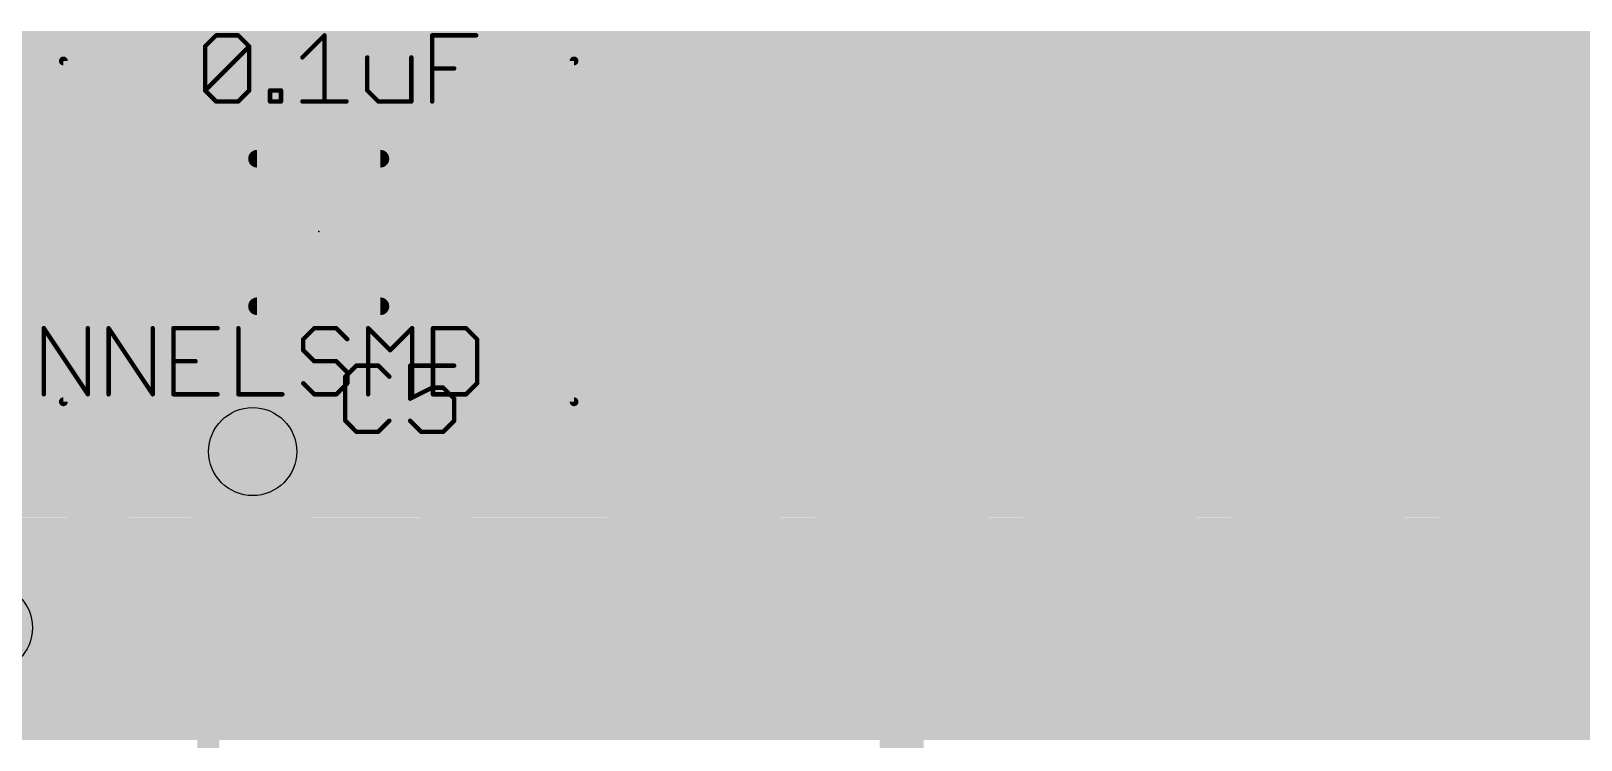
# Model space of a CAD drawing. Extents: x -29 to 78, y -15 to 28.
# Drawn here: x 17.01 to 25.95, y 18.4 to 22.49 of the extents above; entities that cross this region are included whole.
import ezdxf

# ---------------------------------------------------------------- set-up
doc = ezdxf.new("R2010")
doc.units = 0
for name, color, linetype in [('1', 12, 'CONTINUOUS'), ('16', 132, 'CONTINUOUS'), ('18', 110, 'CONTINUOUS'), ('201', 110, 'CONTINUOUS'), ('21', 41, 'CONTINUOUS'), ('23', 53, 'CONTINUOUS'), ('25', 253, 'CONTINUOUS'), ('27', 253, 'CONTINUOUS'), ('29', 253, 'CONTINUOUS'), ('31', 253, 'CONTINUOUS'), ('35', 253, 'CONTINUOUS'), ('39', 12, 'CONTINUOUS'), ('44', 253, 'CONTINUOUS'), ('51', 53, 'CONTINUOUS')]:
    doc.layers.add(name, color=color, linetype=linetype)

# ---------------------------------------------------------------- blocks, each defined once
blk = doc.blocks.new('RECT')
blk.add_solid([(-0.5, -0.5), (0.5, -0.5), (-0.5, 0.5), (0.5, 0.5)])
blk = doc.blocks.new('ROUNDV')
at = {"const_width": 0.5}
blk.add_lwpolyline([(0, -0.25, 1), (0, 0.25, 1), (0, -0.25)], format="xyb", dxfattribs=at)

msp = doc.modelspace()

# ---------------------------------------------------------------- linework, layer by layer
at = {"layer": '1', "const_width": 0.254}
for points in [[(19.773, 21.59), (19.519, 21.336)], [(21.59, 21.59), (19.773, 21.59)], [(22.032, 21.148), (21.59, 21.59)], [(19.519, 21.336), (19.431, 21.248)], [(19.519, 21.336), (19.519, 20.789)], [(19.431, 21.248), (19.431, 19.685)], [(22.032, 20.189), (22.032, 21.148)], [(22.032, 16.068), (22.032, 20.189)], [(17.018, 20.066), (16.383, 20.066)], [(18.034, 19.05), (17.018, 20.066)], [(19.431, 19.685), (18.796, 19.05)], [(18.796, 19.05), (18.034, 19.05)]]:
    msp.add_lwpolyline(points, dxfattribs=at)
at = {"layer": '1', "const_width": 0.127}
for points in [[(19.773, 21.6535, 1), (19.773, 21.5265)], [(19.8179, 21.5451, 1), (19.7281, 21.6349)], [(21.6349, 21.6349, 1), (21.5451, 21.5451)], [(21.59, 21.5265, 1), (21.59, 21.6535)], [(19.5825, 21.336, 1), (19.4555, 21.336)], [(19.5639, 21.2911, 1), (19.4741, 21.3809)], [(19.4945, 21.248, 1), (19.3675, 21.248)], [(19.4741, 21.3809, 1), (19.5639, 21.2911)], [(19.3861, 21.2929, 1), (19.4759, 21.2031)], [(22.0955, 21.148, 1), (21.9685, 21.148)], [(21.9871, 21.1031, 1), (22.0769, 21.1929)], [(19.4555, 20.789, 1), (19.5825, 20.789)], [(22.0955, 20.189, 1), (21.9685, 20.189)], [(21.9685, 20.189, 1), (22.0955, 20.189)], [(17.0629, 20.1109, 1), (16.9731, 20.0211)], [(17.018, 20.0025, 1), (17.018, 20.1295)], [(19.4759, 19.6401, 1), (19.3861, 19.7299)], [(19.3675, 19.685, 1), (19.4945, 19.685)], [(18.034, 19.1135, 1), (18.034, 18.9865)], [(17.9891, 19.0051, 1), (18.0789, 19.0949)], [(18.7511, 19.0949, 1), (18.8409, 19.0051)], [(18.796, 18.9865, 1), (18.796, 19.1135)]]:
    msp.add_lwpolyline(points, format="xyb", dxfattribs=at)
at = {"layer": '16', "const_width": 0.254}
for points in [[(20.447, 21.209), (15.875, 21.209)], [(22.606, 19.05), (20.447, 21.209)], [(29.21, 19.05), (22.606, 19.05)]]:
    msp.add_lwpolyline(points, dxfattribs=at)
at = {"layer": '16', "const_width": 0.127}
for points in [[(20.4919, 21.2539, 1), (20.4021, 21.1641)], [(20.447, 21.1455, 1), (20.447, 21.2725)], [(22.606, 19.1135, 1), (22.606, 18.9865)], [(22.5611, 19.0051, 1), (22.6509, 19.0949)]]:
    msp.add_lwpolyline(points, format="xyb", dxfattribs=at)
at = {"layer": '21'}
for points, const_width in [([(18.669, 21.3055), (18.669, 21.3665)], 0.5588), ([(18.032, 20.189), (18.032, 19.189)], 0.2032), ([(18.032, 20.189), (19.032, 20.189)], 0.2032)]:
    msp.add_lwpolyline(points, dxfattribs=dict(at, const_width=const_width))
for points, const_width in [([(18.8087, 21.3665, 1), (18.5293, 21.3665)], 0.2794), ([(18.5293, 21.3055, 1), (18.8087, 21.3055)], 0.2794), ([(18.0828, 20.189, 1), (17.9812, 20.189)], 0.1016), ([(18.032, 20.2398, 1), (18.032, 20.1382)], 0.1016), ([(19.032, 20.1382, 1), (19.032, 20.2398)], 0.1016), ([(17.9812, 19.189, 1), (18.0828, 19.189)], 0.1016)]:
    msp.add_lwpolyline(points, format="xyb", dxfattribs=dict(at, const_width=const_width))
at = {"layer": '23'}
msp.add_point((18.669, 21.336), dxfattribs=at)
at = {"layer": '25', "const_width": 0.0254}
for points in [[(18.8858, 20.5616), (18.8223, 20.4981)], [(19.0129, 20.5616), (18.8858, 20.5616)], [(19.0765, 20.4981), (19.0129, 20.5616)], [(19.4507, 20.5616), (19.1965, 20.5616)], [(19.1965, 20.5616), (19.1965, 20.371)], [(18.8223, 20.4981), (18.8223, 20.2439)], [(19.1965, 20.371), (19.3236, 20.4345)], [(19.3236, 20.4345), (19.3872, 20.4345)], [(19.3872, 20.4345), (19.4507, 20.371)], [(19.4507, 20.371), (19.4507, 20.2439)], [(18.8223, 20.2439), (18.8858, 20.1803)], [(19.0129, 20.1803), (19.0765, 20.2439)], [(19.26, 20.1803), (19.1965, 20.2439)], [(19.4507, 20.2439), (19.3872, 20.1803)], [(18.8858, 20.1803), (19.0129, 20.1803)], [(19.3872, 20.1803), (19.26, 20.1803)]]:
    msp.add_lwpolyline(points, dxfattribs=at)
at = {"layer": '25', "const_width": 0.0127}
for points in [[(18.8858, 20.568, 1), (18.8858, 20.5553)], [(18.8903, 20.5571, 1), (18.8813, 20.5661)], [(19.0174, 20.5661, 1), (19.0085, 20.5571)], [(19.0129, 20.5553, 1), (19.0129, 20.568)], [(19.2028, 20.5616, 1), (19.1901, 20.5616)], [(19.1965, 20.568, 1), (19.1965, 20.5553)], [(19.4507, 20.5553, 1), (19.4507, 20.568)], [(18.8286, 20.4981, 1), (18.8159, 20.4981)], [(18.8178, 20.5026, 1), (18.8268, 20.4936)], [(19.072, 20.4936, 1), (19.081, 20.5026)], [(19.3236, 20.4409, 1), (19.3236, 20.4282)], [(19.3264, 20.4288, 1), (19.3208, 20.4402)], [(19.3916, 20.439, 1), (19.3827, 20.43)], [(19.3872, 20.4282, 1), (19.3872, 20.4409)], [(19.1901, 20.371, 1), (19.2028, 20.371)], [(19.1937, 20.3766, 1), (19.1993, 20.3653)], [(19.4571, 20.371, 1), (19.4444, 20.371)], [(19.4462, 20.3665, 1), (19.4552, 20.3755)], [(18.8159, 20.2439, 1), (18.8286, 20.2439)], [(18.8268, 20.2483, 1), (18.8178, 20.2394)], [(19.081, 20.2394, 1), (19.072, 20.2483)], [(19.201, 20.2483, 1), (19.192, 20.2394)], [(19.4444, 20.2439, 1), (19.4571, 20.2439)], [(19.4552, 20.2394, 1), (19.4462, 20.2483)], [(18.8858, 20.1867, 1), (18.8858, 20.174)], [(18.8813, 20.1758, 1), (18.8903, 20.1848)], [(19.0085, 20.1848, 1), (19.0174, 20.1758)], [(19.0129, 20.174, 1), (19.0129, 20.1867)], [(19.26, 20.1867, 1), (19.26, 20.174)], [(19.2556, 20.1758, 1), (19.2645, 20.1848)], [(19.3827, 20.1848, 1), (19.3916, 20.1758)], [(19.3872, 20.174, 1), (19.3872, 20.1867)]]:
    msp.add_lwpolyline(points, format="xyb", dxfattribs=at)
at = {"layer": '27', "const_width": 0.0254}
for points in [[(18.0138, 22.4031), (18.0773, 22.4666)], [(18.0773, 22.4666), (18.2044, 22.4666)], [(18.2044, 22.4666), (18.268, 22.4031)], [(18.5751, 22.3395), (18.7022, 22.4666)], [(18.7022, 22.4666), (18.7022, 22.0853)], [(19.3235, 22.0853), (19.3235, 22.4666)], [(19.3235, 22.4666), (19.5777, 22.4666)], [(18.0138, 22.1489), (18.0138, 22.4031)], [(18.0138, 22.1489), (18.268, 22.4031)], [(18.268, 22.4031), (18.268, 22.1489)], [(18.9493, 22.3395), (18.9493, 22.1489)], [(19.2035, 22.0853), (19.2035, 22.3395)], [(19.3235, 22.276), (19.4506, 22.276)], [(18.0773, 22.0853), (18.0138, 22.1489)], [(18.2044, 22.0853), (18.0773, 22.0853)], [(18.268, 22.1489), (18.2044, 22.0853)], [(18.388, 22.0853), (18.388, 22.1489)], [(18.388, 22.1489), (18.4515, 22.1489)], [(18.4515, 22.0853), (18.388, 22.0853)], [(18.4515, 22.1489), (18.4515, 22.0853)], [(18.5751, 22.0853), (18.8293, 22.0853)], [(18.9493, 22.1489), (19.0128, 22.0853)], [(19.0128, 22.0853), (19.2035, 22.0853)], [(17.083, 20.3962), (17.083, 20.7775)], [(17.083, 20.7775), (17.3372, 20.3962)], [(17.3372, 20.3962), (17.3372, 20.7775)], [(17.4572, 20.3962), (17.4572, 20.7775)], [(17.4572, 20.7775), (17.7114, 20.3962)], [(17.7114, 20.3962), (17.7114, 20.7775)], [(18.0856, 20.7775), (17.8314, 20.7775)], [(17.8314, 20.7775), (17.8314, 20.3962)], [(18.2056, 20.7775), (18.2056, 20.3962)], [(18.6433, 20.7775), (18.5798, 20.714)], [(18.7705, 20.7775), (18.6433, 20.7775)], [(18.834, 20.714), (18.7705, 20.7775)], [(18.954, 20.3962), (18.954, 20.7775)], [(18.954, 20.7775), (19.0811, 20.6504)], [(19.0811, 20.6504), (19.2082, 20.7775)], [(19.2082, 20.7775), (19.2082, 20.3962)], [(19.3282, 20.7775), (19.3282, 20.3962)], [(19.5189, 20.7775), (19.3282, 20.7775)], [(19.5824, 20.714), (19.5189, 20.7775)], [(18.5798, 20.714), (18.5798, 20.6504)], [(18.5798, 20.6504), (18.6433, 20.5869)], [(19.5824, 20.4598), (19.5824, 20.714)], [(17.8314, 20.5869), (17.9585, 20.5869)], [(18.6433, 20.5869), (18.7705, 20.5869)], [(18.7705, 20.5869), (18.834, 20.5233)], [(18.834, 20.5233), (18.834, 20.4598)], [(17.8314, 20.3962), (18.0856, 20.3962)], [(18.2056, 20.3962), (18.4598, 20.3962)], [(18.6433, 20.3962), (18.5798, 20.4598)], [(18.7705, 20.3962), (18.6433, 20.3962)], [(18.834, 20.4598), (18.7705, 20.3962)], [(19.3282, 20.3962), (19.5189, 20.3962)], [(19.5189, 20.3962), (19.5824, 20.4598)]]:
    msp.add_lwpolyline(points, dxfattribs=at)
at = {"layer": '27', "const_width": 0.0127}
for points in [[(18.0773, 22.473, 1), (18.0773, 22.4603)], [(18.0818, 22.4621, 1), (18.0728, 22.4711)], [(18.2089, 22.4711, 1), (18.1999, 22.4621)], [(18.2044, 22.4603, 1), (18.2044, 22.473)], [(18.7085, 22.4666, 1), (18.6958, 22.4666)], [(18.7067, 22.4621, 1), (18.6977, 22.4711)], [(19.3235, 22.473, 1), (19.3235, 22.4603)], [(19.3298, 22.4666, 1), (19.3171, 22.4666)], [(19.5777, 22.4603, 1), (19.5777, 22.473)], [(18.0201, 22.4031, 1), (18.0074, 22.4031)], [(18.0093, 22.4076, 1), (18.0183, 22.3986)], [(18.2743, 22.4031, 1), (18.2616, 22.4031)], [(18.2725, 22.3986, 1), (18.2635, 22.4076)], [(18.2635, 22.3986, 1), (18.2725, 22.4076)], [(18.5706, 22.344, 1), (18.5796, 22.335)], [(18.9556, 22.3395, 1), (18.9429, 22.3395)], [(19.2098, 22.3395, 1), (19.1971, 22.3395)], [(19.3235, 22.2823, 1), (19.3235, 22.2696)], [(19.4506, 22.2696, 1), (19.4506, 22.2823)], [(18.0183, 22.1533, 1), (18.0093, 22.1444)], [(18.0093, 22.1533, 1), (18.0183, 22.1444)], [(18.0074, 22.1489, 1), (18.0201, 22.1489)], [(18.0773, 22.0917, 1), (18.0773, 22.0789)], [(18.0728, 22.0808, 1), (18.0818, 22.0898)], [(18.1999, 22.0898, 1), (18.2089, 22.0808)], [(18.2044, 22.0789, 1), (18.2044, 22.0917)], [(18.2616, 22.1489, 1), (18.2743, 22.1489)], [(18.2725, 22.1444, 1), (18.2635, 22.1533)], [(18.3943, 22.1489, 1), (18.3816, 22.1489)], [(18.3816, 22.0853, 1), (18.3943, 22.0853)], [(18.388, 22.1552, 1), (18.388, 22.1425)], [(18.388, 22.0917, 1), (18.388, 22.0789)], [(18.4579, 22.1489, 1), (18.4452, 22.1489)], [(18.4452, 22.0853, 1), (18.4579, 22.0853)], [(18.4515, 22.1425, 1), (18.4515, 22.1552)], [(18.4515, 22.0789, 1), (18.4515, 22.0917)], [(18.5751, 22.0917, 1), (18.5751, 22.0789)], [(18.6958, 22.0853, 1), (18.7085, 22.0853)], [(18.8293, 22.0789, 1), (18.8293, 22.0917)], [(18.9538, 22.1533, 1), (18.9448, 22.1444)], [(18.9429, 22.1489, 1), (18.9556, 22.1489)], [(19.0128, 22.0917, 1), (19.0128, 22.0789)], [(19.0083, 22.0808, 1), (19.0173, 22.0898)], [(19.1971, 22.0853, 1), (19.2098, 22.0853)], [(19.2035, 22.0789, 1), (19.2035, 22.0917)], [(19.3171, 22.0853, 1), (19.3298, 22.0853)], [(17.0893, 20.7775, 1), (17.0766, 20.7775)], [(17.0883, 20.781, 1), (17.0777, 20.774)], [(17.3435, 20.7775, 1), (17.3308, 20.7775)], [(17.4635, 20.7775, 1), (17.4508, 20.7775)], [(17.4625, 20.781, 1), (17.4519, 20.774)], [(17.7177, 20.7775, 1), (17.705, 20.7775)], [(17.8377, 20.7775, 1), (17.825, 20.7775)], [(17.8314, 20.7839, 1), (17.8314, 20.7712)], [(18.0856, 20.7712, 1), (18.0856, 20.7839)], [(18.2119, 20.7775, 1), (18.1992, 20.7775)], [(18.6433, 20.7839, 1), (18.6433, 20.7712)], [(18.6478, 20.773, 1), (18.6389, 20.782)], [(18.7749, 20.782, 1), (18.766, 20.773)], [(18.7705, 20.7712, 1), (18.7705, 20.7839)], [(18.9604, 20.7775, 1), (18.9476, 20.7775)], [(18.9585, 20.782, 1), (18.9495, 20.773)], [(19.2146, 20.7775, 1), (19.2019, 20.7775)], [(19.2127, 20.773, 1), (19.2037, 20.782)], [(19.3346, 20.7775, 1), (19.3219, 20.7775)], [(19.3282, 20.7839, 1), (19.3282, 20.7712)], [(19.5234, 20.782, 1), (19.5144, 20.773)], [(19.5189, 20.7712, 1), (19.5189, 20.7839)], [(18.5861, 20.714, 1), (18.5734, 20.714)], [(18.5734, 20.6504, 1), (18.5861, 20.6504)], [(18.5753, 20.7185, 1), (18.5843, 20.7095)], [(18.5843, 20.6549, 1), (18.5753, 20.6459)], [(18.8295, 20.7095, 1), (18.8385, 20.7185)], [(19.0766, 20.6549, 1), (19.0856, 20.6459)], [(19.0766, 20.6459, 1), (19.0856, 20.6549)], [(19.5888, 20.714, 1), (19.5761, 20.714)], [(19.5779, 20.7095, 1), (19.5869, 20.7185)], [(17.8314, 20.5932, 1), (17.8314, 20.5805)], [(17.9585, 20.5805, 1), (17.9585, 20.5932)], [(18.6433, 20.5932, 1), (18.6433, 20.5805)], [(18.6389, 20.5824, 1), (18.6478, 20.5914)], [(18.7749, 20.5914, 1), (18.766, 20.5824)], [(18.7705, 20.5805, 1), (18.7705, 20.5932)], [(18.8404, 20.5233, 1), (18.8277, 20.5233)], [(18.8295, 20.5188, 1), (18.8385, 20.5278)], [(17.0766, 20.3962, 1), (17.0893, 20.3962)], [(17.3308, 20.3962, 1), (17.3435, 20.3962)], [(17.3319, 20.3927, 1), (17.3425, 20.3997)], [(17.4508, 20.3962, 1), (17.4635, 20.3962)], [(17.705, 20.3962, 1), (17.7177, 20.3962)], [(17.7061, 20.3927, 1), (17.7167, 20.3997)], [(17.8314, 20.4026, 1), (17.8314, 20.3898)], [(17.825, 20.3962, 1), (17.8377, 20.3962)], [(18.0856, 20.3898, 1), (18.0856, 20.4026)], [(18.2056, 20.4026, 1), (18.2056, 20.3898)], [(18.1992, 20.3962, 1), (18.2119, 20.3962)], [(18.4598, 20.3898, 1), (18.4598, 20.4026)], [(18.5843, 20.4642, 1), (18.5753, 20.4553)], [(18.6433, 20.4026, 1), (18.6433, 20.3898)], [(18.6389, 20.3917, 1), (18.6478, 20.4007)], [(18.766, 20.4007, 1), (18.7749, 20.3917)], [(18.7705, 20.3898, 1), (18.7705, 20.4026)], [(18.8277, 20.4598, 1), (18.8404, 20.4598)], [(18.8385, 20.4553, 1), (18.8295, 20.4642)], [(18.9476, 20.3962, 1), (18.9604, 20.3962)], [(19.2019, 20.3962, 1), (19.2146, 20.3962)], [(19.3282, 20.4026, 1), (19.3282, 20.3898)], [(19.3219, 20.3962, 1), (19.3346, 20.3962)], [(19.5144, 20.4007, 1), (19.5234, 20.3917)], [(19.5189, 20.3898, 1), (19.5189, 20.4026)], [(19.5761, 20.4598, 1), (19.5888, 20.4598)], [(19.5869, 20.4553, 1), (19.5779, 20.4642)]]:
    msp.add_lwpolyline(points, format="xyb", dxfattribs=at)
at = {"layer": '39', "const_width": 0.0508}
for points in [[(17.196, 20.353), (17.196, 22.319)], [(17.196, 22.319), (20.142, 22.319)], [(20.142, 22.319), (20.142, 20.353)], [(20.142, 20.353), (17.196, 20.353)]]:
    msp.add_lwpolyline(points, dxfattribs=at)
at = {"layer": '39', "const_width": 0.0254}
for points in [[(17.2087, 22.319, 1), (17.1833, 22.319)], [(17.196, 22.3317, 1), (17.196, 22.3063)], [(20.1547, 22.319, 1), (20.1293, 22.319)], [(20.142, 22.3063, 1), (20.142, 22.3317)], [(17.196, 20.3657, 1), (17.196, 20.3403)], [(17.1833, 20.353, 1), (17.2087, 20.353)], [(20.1293, 20.353, 1), (20.1547, 20.353)], [(20.142, 20.3403, 1), (20.142, 20.3657)]]:
    msp.add_lwpolyline(points, format="xyb", dxfattribs=at)
at = {"layer": '44'}
for centre in [(18.288, 20.066), (16.764, 19.05)]:
    msp.add_circle(centre, 0.254, dxfattribs=at)
at = {"layer": '51'}
for points, const_width in [([(19.025, 21.755), (18.313, 21.755)], 0.1016), ([(19.025, 20.904), (18.313, 20.904)], 0.1016), ([(43.832, 20.189), (18.032, 20.189)], 0.127), ([(18.032, 20.189), (18.032, 6.989)], 0.127)]:
    msp.add_lwpolyline(points, dxfattribs=dict(at, const_width=const_width))
for points, const_width in [([(18.313, 21.7804, 1), (18.313, 21.7296)], 0.0508), ([(19.025, 21.7296, 1), (19.025, 21.7804)], 0.0508), ([(18.313, 20.9294, 1), (18.313, 20.8786)], 0.0508), ([(19.025, 20.8786, 1), (19.025, 20.9294)], 0.0508), ([(18.032, 20.2207, 1), (18.032, 20.1573)], 0.0635), ([(18.0637, 20.189, 1), (18.0003, 20.189)], 0.0635)]:
    msp.add_lwpolyline(points, format="xyb", dxfattribs=dict(at, const_width=const_width))

# ---------------------------------------------------------------- block references
at = {"layer": '1', "xscale": 1.1, "rotation": 180}
for p in [(17.819, 21.336), (19.519, 21.336)]:
    msp.add_blockref('RECT', p, dxfattribs=at)
at = {"layer": '1', "xscale": 0.8, "yscale": 1.6}
for p in [(20.832, 20.189), (22.032, 20.189), (23.232, 20.189), (24.432, 20.189), (25.632, 20.189)]:
    msp.add_blockref('RECT', p, dxfattribs=at)
at = {"layer": '18', "xscale": 1.016, "yscale": 1.016}
for p in [(18.288, 20.066), (18.288, 20.066), (16.764, 19.05), (16.764, 19.05)]:
    msp.add_blockref('ROUNDV', p, dxfattribs=at)
at = {"layer": '201', "xscale": 36.1036}
for p, yscale in [((17.9933, 22.4333), 0.1168), ((17.9933, 22.3164), 0.1169), ((17.9933, 22.1996), 0.1168), ((17.9933, 22.0828), 0.1168), ((17.9933, 21.9659), 0.1169), ((17.9933, 21.8491), 0.1168), ((17.9933, 21.7323), 0.1169), ((17.9933, 21.6154), 0.1168), ((17.9933, 21.4986), 0.1168), ((17.9933, 21.3818), 0.1169), ((17.9933, 21.2649), 0.1168), ((17.9933, 21.1481), 0.1169), ((17.9933, 21.0312), 0.1168), ((17.9933, 20.9144), 0.1168), ((17.9933, 20.7976), 0.1169), ((17.9933, 20.6807), 0.1168), ((17.9933, 20.5639), 0.1169), ((17.9933, 20.447), 0.1168), ((17.9933, 20.3302), 0.1168), ((17.9933, 20.2134), 0.1169), ((17.9933, 20.0965), 0.1168), ((17.9933, 19.9796), 0.1169), ((17.9933, 19.8628), 0.1168), ((17.9933, 19.746), 0.1168), ((17.9933, 19.6291), 0.1169), ((17.9933, 19.5123), 0.1168), ((17.9933, 19.3955), 0.1169), ((17.9933, 19.2786), 0.1168), ((17.9933, 19.1618), 0.1168), ((17.9933, 19.045), 0.1169), ((17.9933, 18.9281), 0.1168), ((17.9933, 18.8113), 0.1169), ((17.9933, 18.6944), 0.1168), ((17.9933, 18.5776), 0.1168), ((17.9933, 18.4608), 0.1169)]:
    msp.add_blockref('RECT', p, dxfattribs=dict(at, yscale=yscale))
at = {"layer": '29', "xscale": 1.3032, "yscale": 1.2032, "rotation": 180}
for p in [(17.819, 21.336), (19.519, 21.336)]:
    msp.add_blockref('RECT', p, dxfattribs=at)
at = {"layer": '29', "xscale": 1.0032, "yscale": 1.8032}
for p in [(20.832, 20.189), (22.032, 20.189), (23.232, 20.189), (24.432, 20.189), (25.632, 20.189)]:
    msp.add_blockref('RECT', p, dxfattribs=at)
at = {"layer": '31', "xscale": 1.1, "rotation": 180}
for p in [(17.819, 21.336), (19.519, 21.336)]:
    msp.add_blockref('RECT', p, dxfattribs=at)
at = {"layer": '31', "xscale": 0.8, "yscale": 1.6}
for p in [(20.832, 20.189), (22.032, 20.189), (23.232, 20.189), (24.432, 20.189), (25.632, 20.189)]:
    msp.add_blockref('RECT', p, dxfattribs=at)
at = {"layer": '35', "xscale": 0.3998, "yscale": 0.6, "rotation": 180}
msp.add_blockref('RECT', (18.669, 21.336), dxfattribs=at)
at = {"layer": '51', "xscale": 0.5001, "yscale": 0.95, "rotation": 180}
for p in [(18.0888, 21.3309), (19.2571, 21.3309)]:
    msp.add_blockref('RECT', p, dxfattribs=at)

doc.saveas('drawing.dxf')
